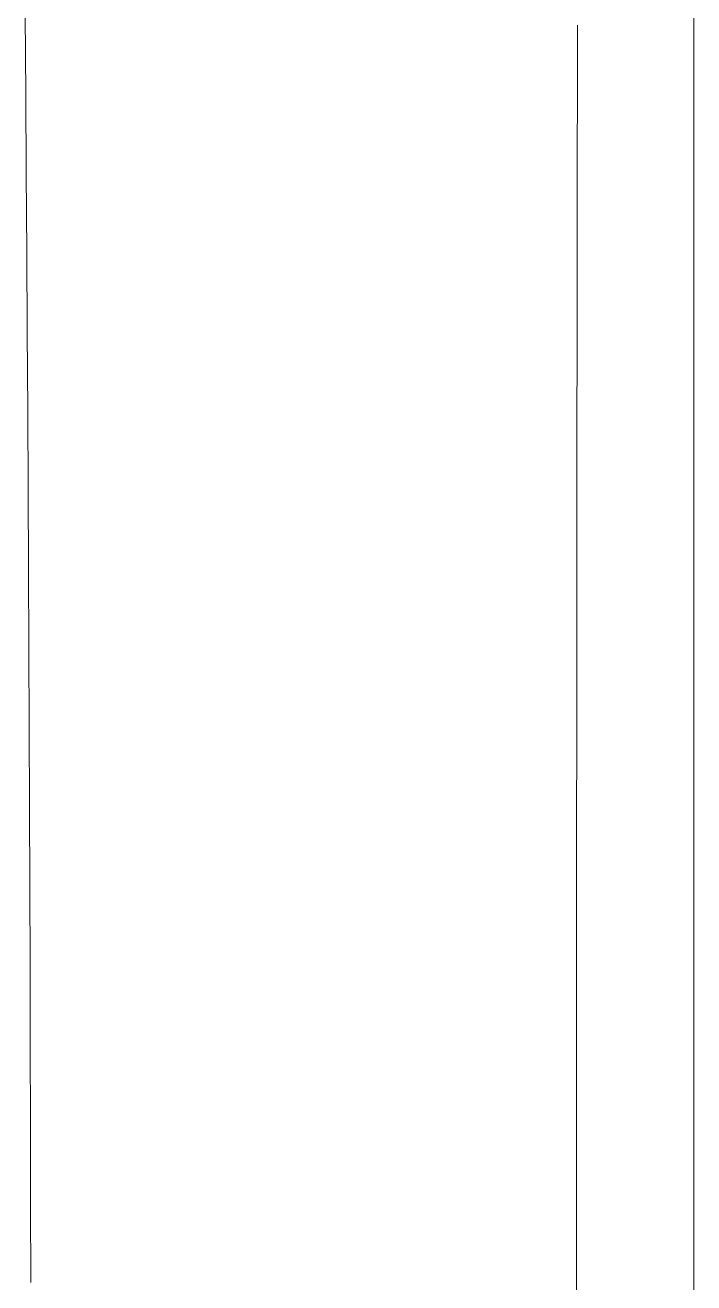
# Model space of a CAD drawing. Header units: millimetres. Extents: x 1680 to 166026, y 35966 to 91121.
# Drawn here: x 98667.6 to 98695.6, y 56882.8 to 56935.5 of the extents above; entities that cross this region are included whole.
import ezdxf

# ---------------------------------------------------------------- set-up
doc = ezdxf.new("R2010")
doc.units = ezdxf.units.MM
doc.linetypes.add('IMPORT-ACAD_ISO03W100', pattern=[762, 304.8, -457.2])
doc.layers.add('A-GENM', color=13, linetype='Continuous', lineweight=18)
doc.layers.add('G-IMPT', color=8, linetype='Continuous', lineweight=18)

# ---------------------------------------------------------------- blocks, each defined once
blk = doc.blocks.new('Furniture_Sofas-Armchairs_Fritz-Hansen_Alphabet-SofaT-Series-PL300-3 - Default-V23-mebel yerləşmə planı')
at = {"layer": 'A-GENM', "color": 253, "linetype": 'IMPORT-ACAD_ISO03W100'}
for points in [[(-1436.426, 742.204), (-1421.761, 742.185), (-1392.46, 742.159), (-1348.494, 742.169), (-1319.189, 742.189), (-1304.528, 742.204)], [(-1383.772, 719.301), (-1401.475, 719.276), (-1419.175, 719.2), (-1436.853, 719.068)]]:
    blk.add_open_spline(points, degree=3, dxfattribs=at)
at = {"layer": 'G-IMPT'}
blk.add_line((-1443.801, 747.082), (-1297.151, 747.082), dxfattribs=at)

msp = doc.modelspace()

# ---------------------------------------------------------------- block references
at = {"layer": 'A-GENM', "color": 253, "linetype": 'IMPORT-ACAD_ISO03W100', "rotation": 270.0000000000002}
msp.add_blockref('Furniture_Sofas-Armchairs_Fritz-Hansen_Alphabet-SofaT-Series-PL300-3 - Default-V23-mebel yerləşmə planı', (97948.549, 55499.056), dxfattribs=at)

doc.saveas('drawing.dxf')
